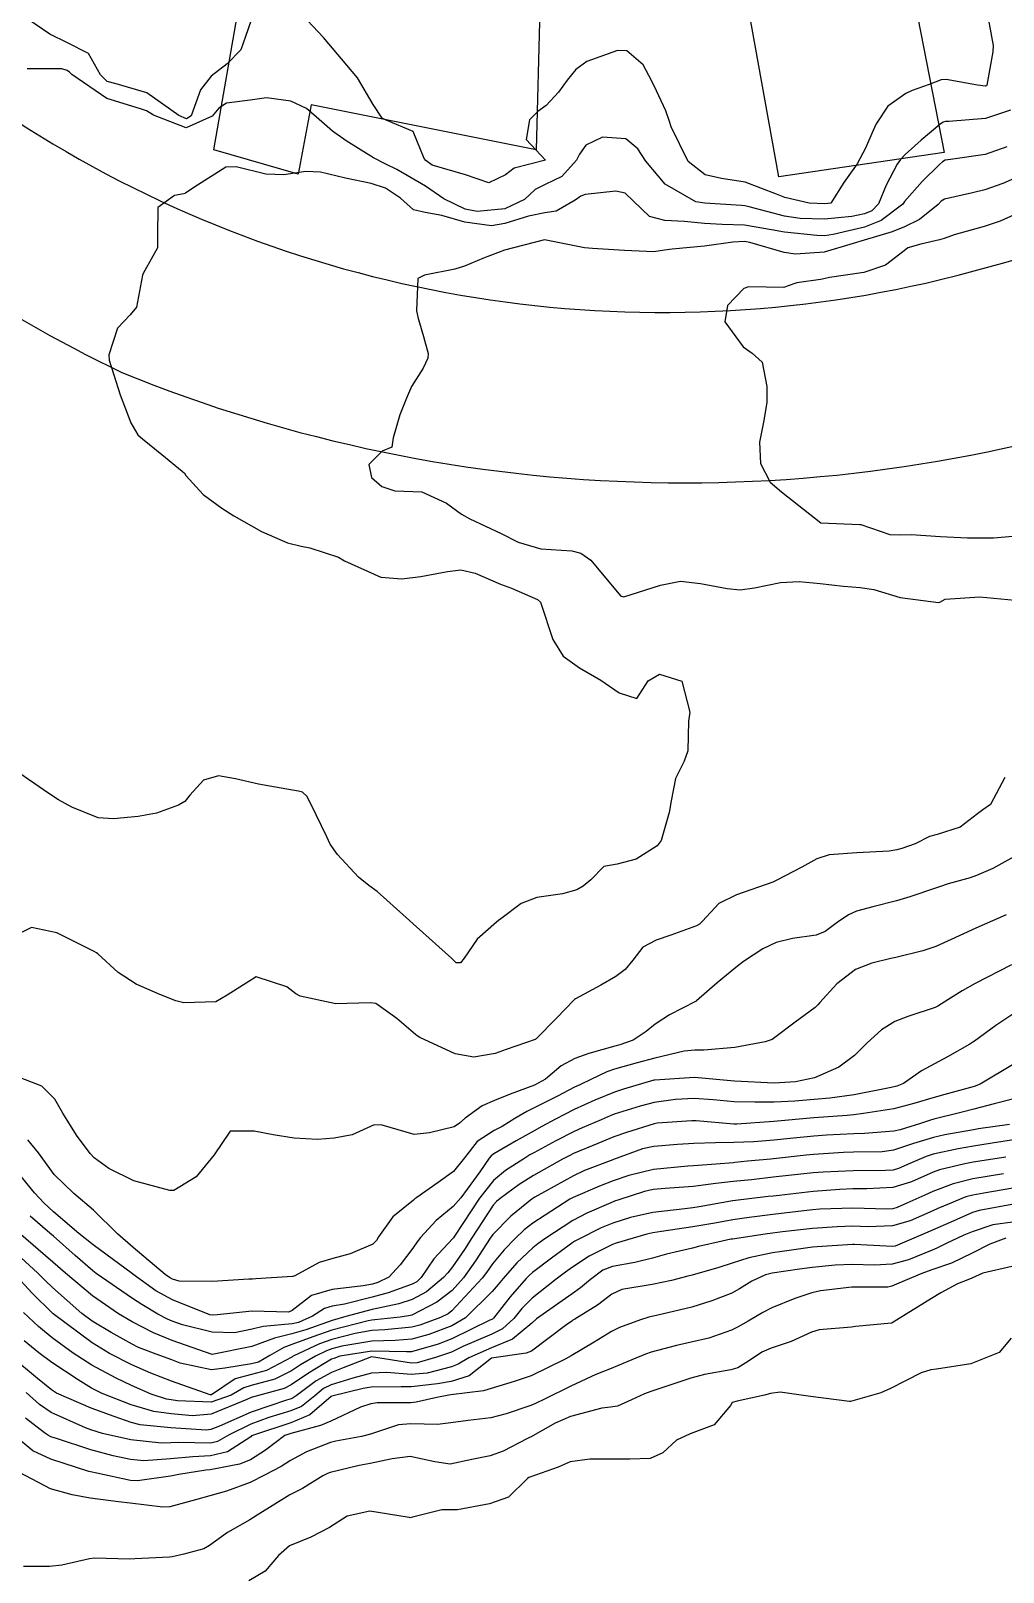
# Model space of a CAD drawing. Header units: metres. Extents: x 292545 to 299085, y 7450245 to 7463078.
# Drawn here: x 296137.2 to 296185.8, y 7458191.1 to 7458268.2 of the extents above; entities that cross this region are included whole.
import ezdxf

# ---------------------------------------------------------------- set-up
doc = ezdxf.new("R2010")
doc.units = ezdxf.units.M
for name, color, linetype in [('Curvas de Nivel 1m', 11, 'Continuous'), ('Curvas de Nivel 5m', 15, 'Continuous'), ('Edificações', 30, 'Continuous'), ('Vias Primárias', 230, 'Continuous')]:
    doc.layers.add(name, color=color, linetype=linetype)

msp = doc.modelspace()

# ---------------------------------------------------------------- linework, layer by layer
at = {"layer": 'Curvas de Nivel 1m', "flags": 128}
for points, elevation in [([(296148.208, 7458268.771), (296147.926, 7458267.961), (296147.683, 7458267.286), (296146.999, 7458266.597), (296146.194, 7458265.982), (296145.672, 7458265.3), (296145.196, 7458263.997), (296144.961, 7458263.842), (296144.577, 7458264.004), (296142.98, 7458265.15), (296141.437, 7458265.585), (296140.988, 7458265.713), (296140.669, 7458266.045), (296140.066, 7458267.116), (296139.009, 7458267.648), (296138.121, 7458268.079), (296137.02, 7458268.833)], 688), ([(296185.03, 7458269.237), (296185.345, 7458267.517), (296185.33, 7458267.195), (296185.035, 7458265.519), (296185.008, 7458265.494), (296184.983, 7458265.488), (296184.946, 7458265.484), (296184.557, 7458265.526), (296182.987, 7458265.813), (296182.751, 7458265.788), (296182.145, 7458265.558), (296181.292, 7458265.254), (296180.978, 7458265.117), (296180.079, 7458264.471), (296179.496, 7458263.585), (296179.323, 7458263.223), (296178.951, 7458262.366), (296178.532, 7458261.596), (296177.874, 7458260.661), (296177.219, 7458259.615), (296176.913, 7458259.579), (296176.131, 7458259.628), (296174.917, 7458259.898), (296174.497, 7458260.067), (296172.928, 7458260.671), (296171.754, 7458260.854), (296170.933, 7458261.038), (296170.087, 7458261.699), (296169.224, 7458263.443), (296169.147, 7458263.708), (296168.968, 7458264.244), (296168.5, 7458265.239), (296168.263, 7458265.721), (296167.823, 7458266.55), (296167.008, 7458267.25), (296166.538, 7458267.267), (296165.002, 7458266.71), (296164.458, 7458266.306), (296164.023, 7458265.77), (296163.59, 7458265.168), (296162.974, 7458264.503), (296162.548, 7458264.208), (296162.138, 7458263.792), (296161.971, 7458262.813), (296162.943, 7458261.78), (296161.373, 7458261.366), (296160.931, 7458261.034), (296160.102, 7458260.642), (296158.931, 7458261.037), (296157.259, 7458261.526), (296156.942, 7458261.757), (296156.867, 7458261.851), (296156.31, 7458263.214), (296154.962, 7458263.77), (296154.754, 7458263.882), (296154.307, 7458264.553), (296153.532, 7458265.895), (296152.999, 7458266.522), (296151.819, 7458267.912), (296151.021, 7458268.763)], 688), ([(296186.209, 7458264.27), (296184.966, 7458263.854), (296183.129, 7458263.712), (296182.965, 7458263.714), (296182.842, 7458263.674), (296182.68, 7458263.553), (296181.745, 7458262.772), (296180.948, 7458262.06), (296180.711, 7458261.806), (296180.546, 7458261.574), (296179.986, 7458260.52), (296179.602, 7458259.583), (296179.265, 7458259.231), (296178.908, 7458259.092), (296178.264, 7458258.957), (296176.905, 7458258.819), (296175.693, 7458258.844), (296174.906, 7458258.967), (296173.125, 7458259.444), (296172.911, 7458259.486), (296172.746, 7458259.497), (296170.912, 7458259.618), (296170.466, 7458259.694), (296168.926, 7458260.571), (296167.953, 7458261.725), (296167.556, 7458262.338), (296166.954, 7458262.839), (296165.785, 7458262.921), (296164.951, 7458262.522), (296164.642, 7458262.067), (296164.487, 7458261.765), (296163.755, 7458260.948), (296162.924, 7458260.551), (296162.412, 7458260.296), (296161.89, 7458259.795), (296160.908, 7458259.336), (296159.522, 7458259.209), (296158.908, 7458259.325), (296157.855, 7458259.841), (296156.922, 7458260.465), (296155.5, 7458261.306), (296154.938, 7458261.579), (296154.326, 7458261.886), (296152.951, 7458262.746), (296152.27, 7458263.224), (296151.479, 7458263.922), (296150.969, 7458264.357), (296150.193, 7458264.719), (296148.977, 7458264.887), (296148.155, 7458264.778), (296146.973, 7458264.619), (296146.578, 7458264.367), (296146.257, 7458263.981), (296144.957, 7458263.387), (296143.306, 7458264.017), (296142.966, 7458264.239), (296142.658, 7458264.333), (296140.975, 7458264.851), (296139.232, 7458266.066), (296139.108, 7458266.182), (296138.995, 7458266.252), (296138.732, 7458266.337), (296136.995, 7458266.345)], 687), ([(296186.031, 7458262.431), (296184.948, 7458262.054), (296183.204, 7458261.805), (296182.945, 7458261.766), (296182.806, 7458261.689), (296182.654, 7458261.553), (296181.786, 7458260.705), (296180.915, 7458259.707), (296180.86, 7458259.624), (296180.82, 7458259.571), (296179.739, 7458258.747), (296178.901, 7458258.42), (296177.333, 7458258.049), (296176.897, 7458257.988), (296176.525, 7458257.995), (296174.898, 7458258.164), (296174.255, 7458258.291), (296172.902, 7458258.522), (296171.784, 7458258.559), (296170.902, 7458258.603), (296169.897, 7458258.706), (296168.903, 7458258.755), (296168.135, 7458258.952), (296167.329, 7458259.734), (296166.919, 7458260.128), (296166.452, 7458260.213), (296164.917, 7458260.053), (296164.714, 7458259.964), (296164.42, 7458259.765), (296163.468, 7458259.214), (296162.906, 7458259.128), (296162.086, 7458258.974), (296160.901, 7458258.596), (296160.226, 7458258.49), (296158.901, 7458258.665), (296157.747, 7458258.999), (296156.906, 7458259.15), (296156.331, 7458259.283), (296155.682, 7458259.868), (296154.92, 7458260.363), (296154.205, 7458260.606), (296152.928, 7458260.879), (296151.682, 7458261.169), (296150.932, 7458261.21), (296149.833, 7458261.037), (296148.934, 7458261.076), (296147.457, 7458261.446), (296146.937, 7458261.417), (296145.33, 7458260.397), (296144.924, 7458260.12), (296144.833, 7458260.091), (296144.371, 7458260.006), (296143.526, 7458259.402), (296143.508, 7458258.014), (296143.509, 7458257.392), (296142.875, 7458256.254), (296142.789, 7458256.106), (296142.759, 7458256.021), (296142.461, 7458254.412), (296142.151, 7458254.027), (296141.504, 7458253.365), (296141.074, 7458252.037), (296141.093, 7458251.764), (296141.649, 7458250.032), (296142.175, 7458248.633), (296142.536, 7458248.024), (296142.662, 7458247.911), (296142.771, 7458247.829), (296143.728, 7458247.045), (296144.755, 7458246.206), (296144.858, 7458246.102), (296144.932, 7458245.997), (296145.799, 7458245.039), (296146.737, 7458244.361), (296147.341, 7458243.964), (296148.715, 7458243.188), (296150.025, 7458242.621), (296150.708, 7458242.447), (296151.148, 7458242.364), (296152.569, 7458241.902), (296152.653, 7458241.852), (296152.702, 7458241.818), (296152.877, 7458241.722), (296154.693, 7458240.905), (296155.75, 7458240.812), (296156.694, 7458240.935), (296158.039, 7458241.183), (296158.697, 7458241.272), (296159.423, 7458241.095), (296160.69, 7458240.557), (296161.234, 7458240.347), (296162.541, 7458239.791), (296162.681, 7458239.65), (296163.3, 7458237.78), (296163.819, 7458236.947), (296164.639, 7458236.369), (296165.699, 7458235.749), (296166.623, 7458235.111), (296167.514, 7458234.832), (296168.076, 7458235.718), (296168.636, 7458236.043), (296169.758, 7458235.699), (296170.167, 7458234.137), (296170.1, 7458233.695), (296170.067, 7458232.216), (296169.886, 7458231.697), (296169.448, 7458230.827), (296169.224, 7458229.703), (296169.132, 7458229.127), (296168.725, 7458227.717), (296168.53, 7458227.461), (296167.474, 7458226.78), (296166.521, 7458226.53), (296165.851, 7458226.415), (296165.202, 7458225.753), (296164.827, 7458225.439), (296164.508, 7458225.258), (296163.781, 7458225.046), (296162.504, 7458224.875), (296161.724, 7458224.575), (296160.696, 7458223.808), (296160.586, 7458223.714), (296160.49, 7458223.635), (296159.521, 7458222.776), (296158.859, 7458221.826), (296158.682, 7458221.606), (296158.461, 7458221.603), (296158.342, 7458221.712), (296158.236, 7458221.833), (296156.486, 7458223.395), (296155.966, 7458223.865), (296154.506, 7458225.169), (296154.094, 7458225.472), (296153.58, 7458225.889), (296152.524, 7458227.02), (296152.161, 7458227.537), (296151.985, 7458227.908), (296151.453, 7458229.012), (296151.006, 7458229.923), (296150.773, 7458230.135), (296150.566, 7458230.192), (296150.265, 7458230.234), (296148.569, 7458230.537), (296147.415, 7458230.811), (296146.573, 7458230.951), (296145.818, 7458230.74), (296145.135, 7458229.994), (296144.886, 7458229.67), (296144.558, 7458229.492), (296143.469, 7458229.095), (296142.552, 7458228.924), (296141.308, 7458228.797), (296140.551, 7458228.863), (296139.233, 7458229.386), (296138.56, 7458229.748), (296138.069, 7458230.075), (296136.573, 7458231.1)], 686), ([(296186.911, 7458259.272), (296185.699, 7458258.718), (296184.902, 7458258.451), (296183.389, 7458258.034), (296182.896, 7458257.852), (296182.666, 7458257.781), (296181.723, 7458257.562), (296181.083, 7458257.376), (296180.89, 7458257.23), (296179.951, 7458256.511), (296178.879, 7458256.155), (296177.157, 7458255.897), (296176.875, 7458255.829), (296176.697, 7458255.799), (296175.526, 7458255.633), (296175.04, 7458255.469), (296174.869, 7458255.4), (296173.094, 7458255.433), (296172.868, 7458255.351), (296172.041, 7458254.492), (296171.92, 7458253.679), (296172.83, 7458252.426), (296173.282, 7458252.118), (296173.775, 7458251.656), (296174.021, 7458250.436), (296174.023, 7458249.652), (296173.868, 7458248.738), (296173.651, 7458247.657), (296173.695, 7458246.589), (296174.186, 7458245.648), (296174.746, 7458245.168), (296176.723, 7458243.62), (296178.676, 7458243.545), (296178.722, 7458243.535), (296180.172, 7458243.033), (296180.717, 7458243.015), (296181.244, 7458243.039), (296182.717, 7458242.937), (296184.06, 7458242.874), (296184.716, 7458242.868), (296185.364, 7458242.866), (296186.718, 7458242.982)], 684), ([(296186.528, 7458226.988), (296185.326, 7458226.323), (296184.517, 7458225.965), (296184.196, 7458225.853), (296183.086, 7458225.544), (296182.658, 7458225.401), (296182.511, 7458225.351), (296181.172, 7458224.897), (296180.504, 7458224.707), (296179.318, 7458224.405), (296178.499, 7458224.18), (296178.097, 7458224.004), (296177.544, 7458223.609), (296176.929, 7458223.173), (296176.483, 7458222.987), (296175.303, 7458222.809), (296174.478, 7458222.622), (296173.817, 7458222.306), (296172.846, 7458221.664), (296172.46, 7458221.367), (296171.538, 7458220.593), (296170.494, 7458219.689), (296170.464, 7458219.668), (296170.442, 7458219.656), (296169.139, 7458219.003), (296168.425, 7458218.536), (296167.977, 7458218.167), (296167.327, 7458217.731), (296166.658, 7458217.49), (296166.41, 7458217.425), (296165.103, 7458217.062), (296164.409, 7458216.812), (296163.725, 7458216.448), (296162.941, 7458215.782), (296162.39, 7458215.479), (296161.162, 7458215.025), (296160.382, 7458214.71), (296159.762, 7458214.433), (296158.912, 7458213.825), (296158.628, 7458213.568), (296158.366, 7458213.397), (296157.127, 7458213.087), (296156.36, 7458213.014), (296154.767, 7458213.476), (296154.367, 7458213.49), (296153.263, 7458212.993), (296152.356, 7458212.814), (296151.524, 7458212.75), (296150.356, 7458212.819), (296149.31, 7458212.99), (296148.361, 7458213.176), (296147.158, 7458213.171), (296146.343, 7458211.98), (296145.443, 7458210.882), (296144.326, 7458210.207), (296144.126, 7458210.202), (296142.333, 7458210.692), (296141.082, 7458211.303), (296140.35, 7458211.841), (296140.136, 7458212.052), (296139.454, 7458212.967), (296138.779, 7458214.066), (296138.38, 7458214.778), (296137.726, 7458215.42), (296136.391, 7458215.949)], 684), ([(296186, 7458223.998), (296184.899, 7458223.524), (296184.481, 7458223.337), (296183.25, 7458222.773), (296182.476, 7458222.42), (296181.825, 7458222.204), (296180.467, 7458221.862), (296180.231, 7458221.809), (296179.266, 7458221.588), (296178.46, 7458221.268), (296177.519, 7458220.542), (296176.668, 7458219.618), (296176.568, 7458219.492), (296176.439, 7458219.363), (296175.432, 7458218.625), (296174.416, 7458217.855), (296174.289, 7458217.768), (296173.941, 7458217.647), (296172.41, 7458217.36), (296170.865, 7458217.229), (296170.408, 7458217.226), (296169.883, 7458217.173), (296168.404, 7458216.833), (296167.53, 7458216.6), (296166.398, 7458216.276), (296166.008, 7458216.134), (296165.202, 7458215.752), (296164.653, 7458215.494), (296164.389, 7458215.374), (296163.53, 7458214.918), (296162.378, 7458214.348), (296162.006, 7458214.165), (296161.399, 7458213.8), (296160.763, 7458213.41), (296160.364, 7458213.209), (296159.52, 7458212.654), (296158.887, 7458211.832), (296158.336, 7458211.147), (296157.569, 7458210.609), (296156.503, 7458209.858), (296156.403, 7458209.778), (296156.321, 7458209.718), (296155.292, 7458208.891), (296154.584, 7458207.877), (296154.477, 7458207.702), (296154.297, 7458207.512), (296153.159, 7458207.028), (296152.286, 7458206.793), (296151.604, 7458206.596), (296150.381, 7458205.929), (296150.296, 7458205.906), (296150.273, 7458205.901), (296148.438, 7458205.782), (296148.271, 7458205.773), (296148.079, 7458205.761), (296146.27, 7458205.646), (296144.606, 7458205.66), (296144.27, 7458205.757), (296144.111, 7458205.842), (296143.897, 7458206.006), (296142.293, 7458207.348), (296141.513, 7458208.038), (296140.315, 7458209.217), (296139.334, 7458210.06), (296138.337, 7458211), (296137.562, 7458212.082), (296137.016, 7458212.747)], 683), ([(296186.266, 7458221.503), (296184.453, 7458220.561), (296183.793, 7458220.193), (296182.759, 7458219.547), (296182.569, 7458219.421), (296182.44, 7458219.359), (296181.078, 7458218.919), (296180.429, 7458218.658), (296179.761, 7458218.242), (296179.043, 7458217.591), (296178.406, 7458216.957), (296177.626, 7458216.382), (296176.395, 7458215.835), (296175.454, 7458215.634), (296174.392, 7458215.583), (296172.393, 7458215.67), (296170.395, 7458215.863), (296168.406, 7458215.733), (296168.354, 7458215.72), (296166.85, 7458215.274), (296166.387, 7458215.117), (296165.414, 7458214.719), (296164.378, 7458214.25), (296163.444, 7458213.774), (296162.751, 7458213.4), (296162.364, 7458213.192), (296161.467, 7458212.688), (296160.346, 7458212.034), (296160.218, 7458211.939), (296160.114, 7458211.813), (296159.657, 7458211.141), (296158.701, 7458209.834), (296158.319, 7458209.407), (296157.458, 7458208.702), (296156.678, 7458207.856), (296156.519, 7458207.638), (296156.295, 7458207.317), (296155.668, 7458206.48), (296155.097, 7458205.872), (296154.549, 7458205.598), (296154.269, 7458205.516), (296153.805, 7458205.424), (296152.266, 7458205.248), (296151.23, 7458204.954), (296150.256, 7458204.194), (296150.074, 7458204.112), (296148.255, 7458204.165), (296146.506, 7458203.976), (296146.253, 7458203.96), (296146.139, 7458203.981), (296144.26, 7458204.732), (296143.437, 7458205.185), (296142.273, 7458206.016), (296142.257, 7458206.03), (296140.294, 7458207.477), (296139.582, 7458208.057), (296138.314, 7458209.137), (296137.82, 7458209.579), (296137.359, 7458210.084), (296136.341, 7458211.334)], 682), ([(296186.437, 7458219.09), (296185.488, 7458218.453), (296184.415, 7458217.683), (296184.326, 7458217.619), (296184.183, 7458217.532), (296183.056, 7458216.894), (296182.403, 7458216.547), (296181.767, 7458216.188), (296180.853, 7458215.565), (296180.532, 7458215.428), (296180.391, 7458215.394), (296180.164, 7458215.347), (296178.387, 7458214.992), (296177.172, 7458214.825), (296176.384, 7458214.759), (296175.424, 7458214.675), (296174.383, 7458214.625), (296173.422, 7458214.62), (296172.383, 7458214.638), (296171.331, 7458214.733), (296170.384, 7458214.806), (296169.444, 7458214.765), (296168.382, 7458214.609), (296167.676, 7458214.431), (296166.376, 7458214.017), (296166.174, 7458213.943), (296165.72, 7458213.747), (296164.78, 7458213.343), (296164.364, 7458213.153), (296163.449, 7458212.681), (296162.347, 7458212.087), (296162.156, 7458211.981), (296161.847, 7458211.795), (296160.929, 7458211.212), (296160.332, 7458210.697), (296159.635, 7458209.82), (296158.38, 7458207.915), (296158.332, 7458207.84), (296158.32, 7458207.823), (296158.302, 7458207.799), (296157.349, 7458206.787), (296156.715, 7458205.856), (296156.495, 7458205.634), (296156.269, 7458205.514), (296155.056, 7458205.081), (296154.263, 7458204.868), (296152.877, 7458204.518), (296152.258, 7458204.407), (296151.877, 7458204.294), (296151.266, 7458203.92), (296150.578, 7458203.599), (296150.249, 7458203.527), (296148.801, 7458203.391), (296148.246, 7458203.27), (296147.365, 7458203.084), (296146.244, 7458203.113), (296144.765, 7458203.477), (296144.249, 7458203.658), (296144.007, 7458203.76), (296143.533, 7458204.011), (296142.726, 7458204.491), (296142.261, 7458204.796), (296140.437, 7458206.048), (296140.275, 7458206.175), (296139.396, 7458206.949), (296138.301, 7458207.924), (296138.126, 7458208.073), (296137.148, 7458208.924)], 681), ([(296186.386, 7458214.789), (296185.403, 7458214.535), (296184.38, 7458214.27), (296183.799, 7458214.116), (296182.375, 7458213.766), (296182.208, 7458213.718), (296181.714, 7458213.557), (296180.69, 7458213.245), (296180.367, 7458213.173), (296178.906, 7458213.05), (296178.364, 7458213.033), (296177.003, 7458212.974), (296176.363, 7458212.929), (296175.186, 7458212.813), (296174.359, 7458212.729), (296173.373, 7458212.644), (296172.357, 7458212.598), (296171.439, 7458212.596), (296170.356, 7458212.554), (296169.553, 7458212.504), (296168.353, 7458212.412), (296167.793, 7458212.283), (296166.343, 7458211.753), (296166.311, 7458211.74), (296164.895, 7458211.196), (296164.335, 7458210.939), (296162.4, 7458209.865), (296162.323, 7458209.823), (296162.303, 7458209.81), (296162.276, 7458209.79), (296161.204, 7458208.911), (296160.305, 7458208.001), (296160.164, 7458207.812), (296159.432, 7458206.677), (296158.832, 7458205.832), (296158.267, 7458205.2), (296157.498, 7458204.61), (296156.254, 7458203.961), (296156.175, 7458203.939), (296155.664, 7458203.866), (296154.398, 7458203.732), (296154.251, 7458203.716), (296154.055, 7458203.687), (296152.246, 7458203.206), (296151.287, 7458202.875), (296150.239, 7458202.494), (296149.83, 7458202.341), (296149.14, 7458201.941), (296148.567, 7458201.607), (296148.227, 7458201.525), (296146.877, 7458201.317), (296146.222, 7458201.232), (296144.656, 7458201.566), (296144.229, 7458201.727), (296143.451, 7458202.012), (296142.563, 7458202.352), (296142.238, 7458202.508), (296141.192, 7458203.092), (296140.249, 7458203.659), (296139.719, 7458204.055), (296138.266, 7458205.341), (296137.896, 7458205.702), (296137.509, 7458206.081), (296136.289, 7458207.198)], 679), ([(296186.171, 7458213.503), (296184.613, 7458213.283), (296184.369, 7458213.242), (296182.923, 7458212.986), (296182.363, 7458212.862), (296181.36, 7458212.558), (296180.353, 7458212.22), (296179.797, 7458212.133), (296178.351, 7458212.121), (296177.852, 7458212.104), (296176.349, 7458212.011), (296175.994, 7458211.979), (296174.345, 7458211.792), (296174.217, 7458211.779), (296173.041, 7458211.663), (296172.412, 7458211.599), (296172.342, 7458211.594), (296170.574, 7458211.454), (296170.34, 7458211.433), (296170.06, 7458211.414), (296168.338, 7458211.262), (296167.113, 7458210.954), (296166.332, 7458210.689), (296165.648, 7458210.428), (296164.324, 7458209.849), (296164.161, 7458209.762), (296162.311, 7458208.561), (296161.876, 7458208.226), (296161.424, 7458207.799), (296160.865, 7458207.233), (296160.284, 7458206.528), (296159.988, 7458206.103), (296159.773, 7458205.818), (296158.256, 7458204.177), (296158.069, 7458204.028), (296157.689, 7458203.846), (296156.646, 7458203.459), (296156.248, 7458203.358), (296154.89, 7458203.23), (296154.246, 7458203.192), (296153.403, 7458203.051), (296152.241, 7458202.738), (296151.632, 7458202.523), (296150.346, 7458201.929), (296150.273, 7458201.889), (296150.232, 7458201.862), (296148.965, 7458201.199), (296148.219, 7458200.999), (296147.402, 7458200.776), (296146.219, 7458199.98), (296146.203, 7458199.974), (296146.156, 7458199.98), (296144.213, 7458200.659), (296143.182, 7458201.052), (296142.225, 7458201.472), (296141.104, 7458202.041), (296140.238, 7458202.584), (296138.296, 7458204.026), (296138.253, 7458204.056), (296137.234, 7458205.057), (296136.284, 7458206.1)], 678), ([(296186.361, 7458212.738), (296185.303, 7458212.571), (296184.356, 7458212.429), (296183.602, 7458212.289), (296182.35, 7458212.016), (296181.996, 7458211.906), (296181.179, 7458211.562), (296180.606, 7458211.302), (296180.339, 7458211.222), (296179.959, 7458211.196), (296178.339, 7458211.192), (296176.83, 7458211.123), (296176.338, 7458211.087), (296175.726, 7458211.018), (296174.335, 7458210.862), (296173.249, 7458210.745), (296172.333, 7458210.653), (296171.462, 7458210.548), (296170.33, 7458210.407), (296168.929, 7458210.311), (296168.328, 7458210.253), (296167.9, 7458210.151), (296166.611, 7458209.737), (296166.393, 7458209.668), (296166.322, 7458209.643), (296164.999, 7458209.07), (296164.312, 7458208.7), (296162.903, 7458207.781), (296162.551, 7458207.534), (296162.296, 7458207.328), (296161.505, 7458206.577), (296160.817, 7458205.805), (296160.571, 7458205.506), (296160.266, 7458205.146), (296158.932, 7458203.83), (296158.249, 7458203.432), (296157.102, 7458202.994), (296156.242, 7458202.76), (296155.41, 7458202.699), (296154.241, 7458202.669), (296152.748, 7458202.412), (296152.237, 7458202.275), (296151.97, 7458202.179), (296151.43, 7458201.918), (296150.674, 7458201.477), (296150.222, 7458201.179), (296149.392, 7458200.762), (296148.21, 7458200.445), (296147.835, 7458200.329), (296147.198, 7458199.965), (296146.199, 7458199.615), (296144.514, 7458199.683), (296144.2, 7458199.72), (296143.959, 7458199.762), (296143.196, 7458200.015), (296142.209, 7458200.438), (296141.447, 7458200.805), (296140.224, 7458201.462), (296139.296, 7458202.059), (296138.241, 7458202.829), (296137.555, 7458203.389), (296136.809, 7458204.092)], 677), ([(296185.987, 7458211.867), (296184.344, 7458211.62), (296184.27, 7458211.605), (296183.935, 7458211.534), (296182.657, 7458211.23), (296182.339, 7458211.12), (296181.262, 7458210.632), (296180.331, 7458210.349), (296179.022, 7458210.281), (296178.33, 7458210.286), (296177.678, 7458210.258), (296176.328, 7458210.147), (296174.639, 7458209.958), (296174.326, 7458209.924), (296174.083, 7458209.895), (296172.323, 7458209.691), (296172.306, 7458209.687), (296172.212, 7458209.671), (296170.624, 7458209.383), (296170.319, 7458209.329), (296169.906, 7458209.283), (296168.317, 7458209.11), (296167.194, 7458208.851), (296166.311, 7458208.567), (296165.726, 7458208.328), (296164.572, 7458207.757), (296164.399, 7458207.662), (296164.301, 7458207.601), (296163.243, 7458206.822), (296162.278, 7458206.098), (296162.114, 7458205.953), (296161.967, 7458205.793), (296161.176, 7458204.889), (296160.337, 7458203.809), (296160.292, 7458203.771), (296160.252, 7458203.75), (296160.146, 7458203.706), (296158.242, 7458202.785), (296157.567, 7458202.52), (296156.236, 7458202.136), (296155.976, 7458202.122), (296154.236, 7458202.168), (296152.648, 7458201.904), (296152.338, 7458201.802), (296152.231, 7458201.756), (296151.076, 7458201.065), (296150.211, 7458200.475), (296149.849, 7458200.293), (296148.568, 7458199.946), (296148.202, 7458199.839), (296147.986, 7458199.739), (296146.193, 7458199.005), (296145.259, 7458198.923), (296144.193, 7458199.023), (296143.327, 7458199.146), (296142.197, 7458199.482), (296140.751, 7458200.045), (296140.207, 7458200.317), (296139.54, 7458200.73), (296138.226, 7458201.601), (296137.573, 7458202.08), (296136.834, 7458202.686)], 676), ([(296186.331, 7458210.323), (296184.874, 7458210.067), (296184.327, 7458209.972), (296183.979, 7458209.881), (296183.137, 7458209.542), (296182.573, 7458209.294), (296182.319, 7458209.184), (296181.193, 7458208.683), (296180.312, 7458208.431), (296179.113, 7458208.39), (296178.311, 7458208.416), (296177.53, 7458208.388), (296176.31, 7458208.294), (296174.793, 7458208.128), (296174.307, 7458208.067), (296173.939, 7458208.021), (296172.304, 7458207.775), (296172.213, 7458207.761), (296171.783, 7458207.675), (296170.592, 7458207.393), (296170.297, 7458207.321), (296168.992, 7458207.01), (296168.289, 7458206.818), (296167.41, 7458206.605), (296166.283, 7458206.394), (296165.815, 7458206.209), (296165.186, 7458205.751), (296164.691, 7458205.333), (296164.266, 7458205.027), (296162.481, 7458203.787), (296162.251, 7458203.57), (296161.283, 7458202.759), (296160.238, 7458202.332), (296159.105, 7458201.827), (296158.559, 7458201.504), (296158.226, 7458201.375), (296157.013, 7458201.06), (296156.22, 7458200.989), (296154.993, 7458201.101), (296154.221, 7458201.066), (296153.293, 7458200.817), (296152.211, 7458200.475), (296151.832, 7458200.29), (296151.382, 7458199.918), (296150.726, 7458199.397), (296150.195, 7458199.17), (296149.081, 7458198.836), (296148.188, 7458198.508), (296147.105, 7458197.971), (296146.519, 7458197.636), (296146.177, 7458197.565), (296144.588, 7458197.585), (296144.179, 7458197.567), (296143.721, 7458197.55), (296142.18, 7458197.729), (296140.765, 7458198.044), (296140.185, 7458198.223), (296139.917, 7458198.321), (296138.193, 7458199.092), (296137.604, 7458199.486), (296136.939, 7458200.089)], 674), ([(296186.274, 7458209.501), (296184.647, 7458209.196), (296184.316, 7458209.096), (296183.224, 7458208.626), (296182.31, 7458208.217), (296181.847, 7458208.015), (296180.792, 7458207.565), (296180.448, 7458207.421), (296180.3, 7458207.394), (296178.404, 7458207.495), (296178.301, 7458207.498), (296176.529, 7458207.388), (296176.299, 7458207.363), (296174.78, 7458207.158), (296174.294, 7458207.086), (296173.121, 7458206.831), (296172.286, 7458206.565), (296171.613, 7458206.347), (296170.277, 7458205.966), (296170.059, 7458205.91), (296169.251, 7458205.705), (296168.271, 7458205.496), (296166.757, 7458205.247), (296166.266, 7458205.019), (296165.543, 7458204.465), (296164.4, 7458203.759), (296164.306, 7458203.705), (296164.252, 7458203.67), (296163.93, 7458203.445), (296162.237, 7458202.164), (296161.973, 7458202.055), (296160.233, 7458201.81), (296159.114, 7458200.932), (296158.215, 7458200.643), (296157.538, 7458200.522), (296156.211, 7458200.368), (296155.704, 7458200.372), (296154.21, 7458200.365), (296153.803, 7458200.292), (296152.236, 7458199.909), (296152.203, 7458199.886), (296151.143, 7458198.971), (296150.189, 7458198.57), (296148.316, 7458197.958), (296148.225, 7458197.916), (296148.182, 7458197.881), (296147.022, 7458197.12), (296146.167, 7458196.915), (296145.287, 7458196.868), (296144.171, 7458196.774), (296142.826, 7458196.677), (296142.17, 7458196.731), (296141.294, 7458196.917), (296140.175, 7458197.215), (296138.464, 7458197.783), (296138.181, 7458197.88), (296138.05, 7458197.94), (296137.86, 7458198.075), (296136.912, 7458198.811)], 673), ([(296186.31, 7458208.616), (296185.336, 7458208.486), (296184.302, 7458208.141), (296183.873, 7458207.961), (296182.989, 7458207.543), (296182.527, 7458207.32), (296182.298, 7458207.223), (296181.113, 7458206.74), (296180.287, 7458206.512), (296179.399, 7458206.47), (296178.286, 7458206.501), (296177.431, 7458206.463), (296176.284, 7458206.343), (296175.649, 7458206.263), (296174.279, 7458206.065), (296173.948, 7458205.983), (296173.259, 7458205.66), (296172.654, 7458205.281), (296172.267, 7458205.066), (296171.268, 7458204.674), (296170.26, 7458204.37), (296168.489, 7458203.95), (296168.255, 7458203.901), (296168.112, 7458203.864), (296167.689, 7458203.726), (296166.638, 7458203.345), (296166.244, 7458203.152), (296165.368, 7458202.617), (296164.226, 7458201.933), (296163.923, 7458201.765), (296162.22, 7458200.929), (296161.363, 7458200.651), (296160.21, 7458200.285), (296159.84, 7458200.184), (296158.205, 7458199.97), (296158.091, 7458199.955), (296157.502, 7458199.847), (296156.457, 7458199.601), (296156.2, 7458199.578), (296154.503, 7458199.574), (296154.199, 7458199.53), (296153.668, 7458199.358), (296152.19, 7458198.658), (296151.671, 7458198.433), (296150.184, 7458198.048), (296149.888, 7458197.934), (296148.917, 7458197.203), (296148.164, 7458196.729), (296147.617, 7458196.509), (296146.157, 7458196.225), (296145.937, 7458196.201), (296144.583, 7458195.996), (296144.245, 7458195.916), (296144.161, 7458195.899), (296142.514, 7458195.669), (296142.158, 7458195.689), (296140.471, 7458196.047), (296140.164, 7458196.119), (296140.071, 7458196.143), (296138.17, 7458196.756), (296137.271, 7458197.18), (296136.183, 7458198.068)], 672), ([(296185.982, 7458207.82), (296185.184, 7458207.517), (296184.288, 7458207.069), (296183.256, 7458206.572), (296182.283, 7458206.225), (296181.783, 7458206.052), (296180.627, 7458205.566), (296180.271, 7458205.411), (296180.07, 7458205.372), (296178.271, 7458205.372), (296176.702, 7458205.182), (296176.267, 7458205.073), (296175.425, 7458204.793), (296174.26, 7458204.323), (296173.823, 7458204.089), (296173.076, 7458203.662), (296172.551, 7458203.364), (296172.246, 7458203.205), (296171.114, 7458202.807), (296170.237, 7458202.605), (296169.493, 7458202.442), (296168.229, 7458202.105), (296167.94, 7458202.01), (296167.256, 7458201.73), (296166.535, 7458201.422), (296166.219, 7458201.299), (296165.456, 7458200.992), (296164.209, 7458200.413), (296162.914, 7458199.783), (296162.44, 7458199.548), (296162.199, 7458199.445), (296160.964, 7458199.033), (296160.193, 7458198.823), (296159.058, 7458198.693), (296158.19, 7458198.573), (296157.537, 7458198.499), (296156.19, 7458198.523), (296155.583, 7458198.472), (296154.184, 7458198.014), (296153.725, 7458197.887), (296152.436, 7458197.649), (296152.178, 7458197.583), (296150.976, 7458197.117), (296150.164, 7458196.685), (296149.7, 7458196.397), (296148.876, 7458195.949), (296148.149, 7458195.596), (296146.97, 7458195.146), (296146.142, 7458194.915), (296145.416, 7458194.715), (296144.139, 7458194.378), (296143.785, 7458194.358), (296142.141, 7458194.552), (296141.555, 7458194.622), (296140.144, 7458194.798), (296139.243, 7458194.963), (296138.151, 7458195.272), (296136.611, 7458196.093)], 671), ([(296186.243, 7458202.806), (296185.647, 7458202.094), (296184.223, 7458201.53), (296182.505, 7458201.262), (296182.22, 7458201.229), (296181.745, 7458201.084), (296180.21, 7458200.293), (296179.72, 7458200.073), (296178.203, 7458199.642), (296178.161, 7458199.643), (296176.206, 7458199.899), (296174.682, 7458200.117), (296174.207, 7458200.045), (296173.901, 7458199.958), (296172.539, 7458199.667), (296172.28, 7458199.592), (296172.201, 7458199.445), (296171.387, 7458198.482), (296170.186, 7458198.032), (296169.489, 7458197.7), (296168.805, 7458197.079), (296168.169, 7458196.781), (296167.151, 7458196.748), (296166.168, 7458196.752), (296165.163, 7458196.761), (296164.166, 7458196.626), (296163.579, 7458196.359), (296162.154, 7458195.86), (296162.102, 7458195.842), (296162.034, 7458195.791), (296161.083, 7458194.861), (296160.14, 7458194.523), (296158.527, 7458194.224), (296158.137, 7458194.213), (296157.753, 7458194.227), (296156.274, 7458193.859), (296156.166, 7458193.826), (296156.133, 7458193.828), (296156.019, 7458193.861), (296154.136, 7458194.16), (296153.009, 7458193.897), (296152.127, 7458193.33), (296151.197, 7458192.844), (296150.118, 7458192.418), (296149.579, 7458191.938), (296148.899, 7458191.15), (296148.094, 7458190.667)], 669)]:
    msp.add_lwpolyline(points, dxfattribs=dict(at, elevation=elevation))
at = {"layer": 'Curvas de Nivel 5m', "flags": 128}
for points, elevation in [([(296186.937, 7458261.089), (296185.831, 7458260.609), (296184.924, 7458260.284), (296184.306, 7458260.145), (296182.917, 7458259.824), (296182.749, 7458259.718), (296182.599, 7458259.553), (296181.665, 7458258.803), (296180.902, 7458258.429), (296180.292, 7458258.183), (296178.895, 7458257.762), (296178.332, 7458257.598), (296176.888, 7458257.166), (296175.454, 7458257.067), (296174.888, 7458257.144), (296173.162, 7458257.657), (296172.893, 7458257.697), (296172.312, 7458257.669), (296170.891, 7458257.468), (296169.279, 7458257.316), (296168.888, 7458257.26), (296168.357, 7458257.187), (296166.888, 7458257.252), (296165.289, 7458257.356), (296164.889, 7458257.389), (296162.893, 7458257.78), (296160.887, 7458257.261), (296159.835, 7458256.869), (296158.879, 7458256.468), (296158.393, 7458256.32), (296156.875, 7458256.017), (296156.544, 7458255.855), (296156.48, 7458254.224), (296156.566, 7458253.854), (296156.623, 7458253.635), (296156.834, 7458252.944), (296157.062, 7458252.093), (296157.05, 7458251.857), (296156.818, 7458251.358), (296156.224, 7458250.45), (296155.983, 7458249.868), (296155.641, 7458249.021), (296155.316, 7458247.875), (296155.242, 7458247.401), (296154.766, 7458247.204), (296154.1, 7458246.546), (296154.235, 7458245.885), (296154.746, 7458245.432), (296155.391, 7458245.226), (296156.743, 7458245.166), (296157.977, 7458244.599), (296158.726, 7458244.061), (296159.156, 7458243.826), (296160.716, 7458243.086), (296161.568, 7458242.653), (296162.708, 7458242.32), (296164.249, 7458242.223), (296164.706, 7458242.101), (296165.2, 7458241.755), (296166.685, 7458239.967), (296166.863, 7458239.916), (296168.691, 7458240.499), (296169.696, 7458240.697), (296170.692, 7458240.591), (296172.038, 7458240.328), (296172.689, 7458240.275), (296173.398, 7458240.368), (296174.693, 7458240.628), (296175.641, 7458240.683), (296176.693, 7458240.586), (296177.852, 7458240.448), (296178.691, 7458240.39), (296179.378, 7458240.278), (296180.686, 7458239.882), (296182.605, 7458239.629), (296182.684, 7458239.653), (296182.939, 7458239.8), (296184.687, 7458239.92), (296186.429, 7458239.75)], 685), ([(296185.934, 7458230.868), (296185.217, 7458229.52), (296184.83, 7458229.255), (296184.556, 7458229.054), (296183.69, 7458228.394), (296182.54, 7458228.015), (296182.168, 7458227.924), (296181.439, 7458227.561), (296180.778, 7458227.32), (296180.53, 7458227.252), (296180.135, 7458227.182), (296178.528, 7458227.108), (296177.136, 7458227.005), (296176.525, 7458226.804), (296175.766, 7458226.382), (296174.514, 7458225.732), (296174.309, 7458225.643), (296172.506, 7458225.008), (296171.607, 7458224.574), (296170.797, 7458223.687), (296170.644, 7458223.535), (296170.489, 7458223.449), (296169.21, 7458222.982), (296168.478, 7458222.732), (296167.815, 7458222.384), (296167.31, 7458221.732), (296166.93, 7458221.263), (296166.455, 7458220.911), (296165.715, 7458220.483), (296164.443, 7458219.791), (296164.397, 7458219.761), (296163.479, 7458218.82), (296162.462, 7458217.789), (296162.439, 7458217.774), (296162.423, 7458217.768), (296160.962, 7458217.258), (296160.412, 7458217.053), (296159.347, 7458216.883), (296158.411, 7458217.051), (296156.646, 7458217.857), (296156.51, 7458217.945), (296156.424, 7458218.014), (296155.492, 7458218.809), (296154.44, 7458219.57), (296154.157, 7458219.601), (296152.439, 7458219.542), (296150.655, 7458219.928), (296150.444, 7458220.043), (296149.983, 7458220.399), (296148.452, 7458220.905), (296146.997, 7458219.972), (296146.44, 7458219.651), (296144.838, 7458219.597), (296144.44, 7458219.699), (296143.63, 7458220.008), (296142.448, 7458220.537), (296141.539, 7458221.119), (296140.521, 7458222.049), (296140.464, 7458222.096), (296140.347, 7458222.169), (296138.478, 7458223.104), (296137.206, 7458223.359), (296136.476, 7458223.001)], 685), ([(296186.403, 7458216.543), (296184.694, 7458215.525), (296184.392, 7458215.412), (296182.925, 7458215.007), (296182.386, 7458214.861), (296181.382, 7458214.561), (296180.38, 7458214.298), (296178.848, 7458214.063), (296178.377, 7458213.991), (296178.031, 7458213.949), (296176.375, 7458213.833), (296174.373, 7458213.65), (296172.518, 7458213.521), (296172.371, 7458213.52), (296170.487, 7458213.689), (296170.373, 7458213.696), (296170.256, 7458213.692), (296168.523, 7458213.565), (296168.37, 7458213.535), (296166.984, 7458213.113), (296166.36, 7458212.881), (296165.552, 7458212.551), (296164.347, 7458212.056), (296164.147, 7458211.962), (296163.792, 7458211.768), (296162.335, 7458210.949), (296161.625, 7458210.502), (296160.664, 7458209.807), (296160.476, 7458209.654), (296160.319, 7458209.466), (296159.246, 7458207.826), (296158.875, 7458207.251), (296158.281, 7458206.388), (296158.044, 7458206.075), (296157.839, 7458205.844), (296156.983, 7458205.136), (296156.262, 7458204.742), (296155.596, 7458204.531), (296154.257, 7458204.24), (296152.948, 7458203.9), (296152.251, 7458203.69), (296150.938, 7458203.231), (296150.244, 7458203.037), (296149.37, 7458202.81), (296148.237, 7458202.387), (296146.244, 7458201.991), (296144.24, 7458202.7), (296143.31, 7458203.08), (296142.249, 7458203.631), (296141.562, 7458204.037), (296140.262, 7458204.934), (296138.914, 7458206.064), (296138.281, 7458206.617), (296136.551, 7458208.096)], 680), ([(296185.867, 7458211.035), (296184.335, 7458210.782), (296183.339, 7458210.534), (296182.329, 7458210.149), (296181.918, 7458209.963), (296181.033, 7458209.563), (296180.544, 7458209.345), (296180.32, 7458209.28), (296180.016, 7458209.27), (296178.32, 7458209.32), (296176.673, 7458209.263), (296176.319, 7458209.235), (296175.877, 7458209.185), (296174.316, 7458208.998), (296173.13, 7458208.846), (296172.313, 7458208.727), (296171.419, 7458208.572), (296170.31, 7458208.382), (296168.744, 7458208.15), (296168.307, 7458208.089), (296168.009, 7458208.02), (296167.038, 7458207.733), (296166.473, 7458207.566), (296166.299, 7458207.502), (296165.13, 7458206.912), (296164.282, 7458206.364), (296163.935, 7458206.108), (296163.475, 7458205.772), (296162.263, 7458204.819), (296161.75, 7458204.303), (296161.353, 7458203.799), (296160.781, 7458203.272), (296160.245, 7458203.015), (296158.793, 7458202.387), (296158.236, 7458202.113), (296158.037, 7458202.04), (296157.433, 7458201.848), (296156.511, 7458201.575), (296156.228, 7458201.555), (296154.233, 7458201.88), (296152.806, 7458201.319), (296152.221, 7458201.091), (296151.459, 7458200.673), (296150.461, 7458199.927), (296150.311, 7458199.819), (296150.201, 7458199.774), (296149.975, 7458199.708), (296148.195, 7458199.115), (296146.624, 7458198.41), (296146.185, 7458198.234), (296145.958, 7458198.209), (296144.186, 7458198.326), (296142.646, 7458198.481), (296142.189, 7458198.592), (296141.339, 7458198.891), (296140.195, 7458199.302), (296138.462, 7458200.067), (296138.205, 7458200.222), (296137.502, 7458200.792), (296136.229, 7458201.859)], 675), ([(296186.282, 7458206.391), (296184.826, 7458206.069), (296184.276, 7458205.814), (296184.075, 7458205.733), (296183.556, 7458205.537), (296182.727, 7458205.086), (296182.265, 7458204.802), (296180.297, 7458203.579), (296180.271, 7458203.561), (296180.253, 7458203.556), (296178.456, 7458203.392), (296178.249, 7458203.366), (296176.637, 7458203.226), (296176.245, 7458203.109), (296175.229, 7458202.644), (296174.233, 7458202.313), (296173.77, 7458202.114), (296173.1, 7458201.661), (296172.557, 7458201.329), (296172.218, 7458201.228), (296170.904, 7458200.995), (296170.214, 7458200.807), (296168.857, 7458200.358), (296168.207, 7458200.147), (296167.899, 7458200.03), (296167.243, 7458199.73), (296166.534, 7458199.402), (296166.199, 7458199.354), (296165.759, 7458199.307), (296164.194, 7458198.889), (296163.414, 7458198.554), (296162.184, 7458197.861), (296162.138, 7458197.836), (296162.039, 7458197.791), (296160.825, 7458197.151), (296160.17, 7458196.924), (296159.25, 7458196.74), (296158.163, 7458196.513), (296157.397, 7458196.615), (296156.168, 7458196.888), (296155.267, 7458196.768), (296154.163, 7458196.544), (296153.605, 7458196.444), (296152.156, 7458196.083), (296152.028, 7458196.038), (296151.797, 7458195.914), (296150.777, 7458195.293), (296150.143, 7458194.964), (296148.5, 7458193.954), (296148.131, 7458193.722), (296147.015, 7458193.08), (296146.117, 7458192.434), (296145.828, 7458192.271), (296144.833, 7458191.993), (296144.247, 7458191.862), (296144.111, 7458191.844), (296142.373, 7458191.762), (296142.109, 7458191.759), (296140.357, 7458191.799), (296140.109, 7458191.766), (296138.719, 7458191.449), (296138.103, 7458191.377), (296136.808, 7458191.383)], 670)]:
    msp.add_lwpolyline(points, dxfattribs=dict(at, elevation=elevation))
at = {"layer": 'Edificações'}
msp.add_lwpolyline([(296137.678, 7458310.505), (296157.879, 7458299.641), (296150.852, 7458283.438), (296159.205, 7458280.561), (296158.616, 7458277.408), (296162.84, 7458276.382), (296162.463, 7458262.297), (296151.211, 7458264.545), (296150.557, 7458261.071), (296146.342, 7458262.297), (296148.223, 7458273.105), (296134.428, 7458279.736), (296138.2, 7458287.814), (296135.738, 7458289.069), (296138.97, 7458293.578), (296130.46, 7458300.321), (296127.146, 7458296.112), (296119.687, 7458301.686), (296120.792, 7458303.157), (296114.446, 7458309.796)], dxfattribs=at)
msp.add_lwpolyline([(296174.612, 7458260.942), (296171.731, 7458276.967), (296179.794, 7458278.046), (296182.902, 7458262.151)], close=True, dxfattribs=at)
at = {"layer": 'Vias Primárias'}
for points, elevation in [([(296092.058, 7458470.01, 0.102683), (296119.976, 7458408.083, -0.286616), (296127.274, 7458387.074, 0.029524), (296106.534, 7458344.863, 0.243181), (296109.886, 7458279.236, 0.136226), (296141.726, 7458251.143, 0.184308), (296194.944, 7458249.95, 0.0502), (296238.434, 7458278.791, 0.035232), (296258.116, 7458294.583, 0.255131)], 691.943), ([(296220.39, 7458331.888), (296210.155, 7458321.076, -0.268759), (296161.238, 7458306.603, -0.177763), (296127.476, 7458329.174, -0.057672), (296125.321, 7458332.987, 0.674306), (296109.872, 7458326.444, 0.152571), (296112.121, 7458293.756, 0.155208), (296135.694, 7458264.225, 0.206185), (296181.976, 7458255.622, 0.153668), (296226.678, 7458282.208, 0.02325), (296250.908, 7458301.543, -2.467441)], 695.422)]:
    msp.add_lwpolyline(points, format="xyb", dxfattribs=dict(at, elevation=elevation))

doc.saveas('drawing.dxf')
